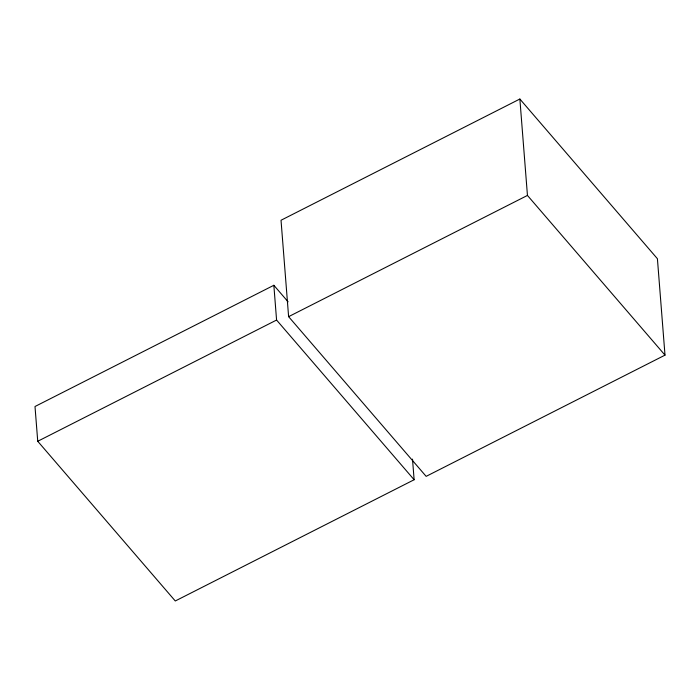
<?xml version="1.0" encoding="UTF-8"?>
<svg xmlns="http://www.w3.org/2000/svg" width="700" height="700" viewBox="0 0 700 700"><rect width="100%" height="100%" fill="white"/><g stroke="black" fill="none" stroke-linecap="round" stroke-linejoin="round"><path stroke-width="1.05" d="M519.864 99.024L281.024 220.255L288.61 316.662L426.151 476.359L665 355.136L657.414 258.729L519.864 99.024L527.45 195.431L665 355.136M288.102 301.831L273.849 285.285L35 406.507L37.739 441.271L175.28 600.976L414.129 479.745L412.501 459.113M37.739 441.271L276.579 320.049L273.849 285.285M288.61 316.662L527.45 195.431M276.579 320.049L414.129 479.745"/></g></svg>
